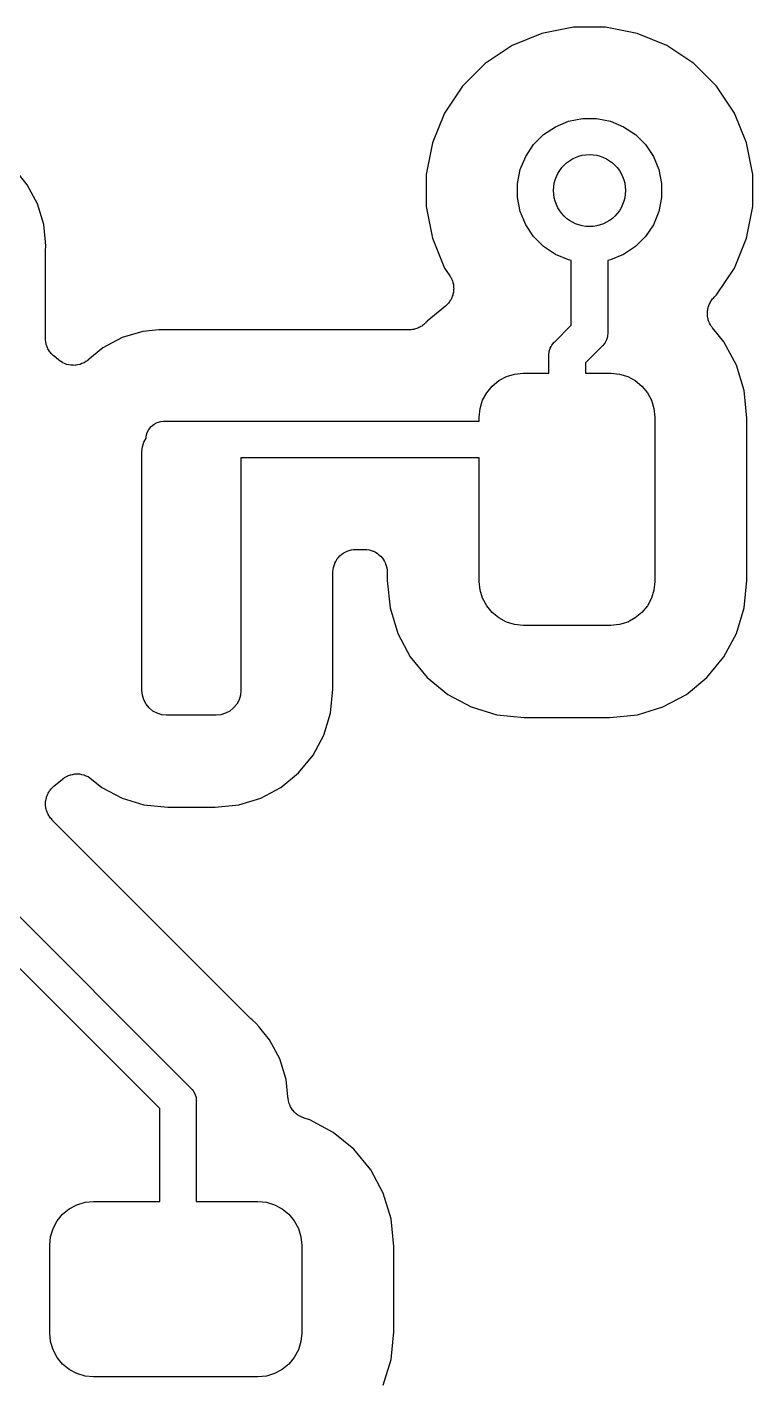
# Model space of a CAD drawing. Extents: x 1.79 to 9.66, y -5.89 to -1.5.
# Drawn here: x 5.9245 to 6.0832, y -2.5831 to -2.2875 of the extents above; entities that cross this region are included whole.
import ezdxf

# ---------------------------------------------------------------- set-up
doc = ezdxf.new("R2010")
doc.units = 0
doc.header["$MEASUREMENT"] = 0
doc.layers.add('BLACK', color=7, linetype='CONTINUOUS')

msp = doc.modelspace()

# ---------------------------------------------------------------- linework, layer by layer
at = {"layer": 'BLACK', "linetype": 'CONTINUOUS'}
for p, q in [((6.04398, -2.28755), (6.03707, -2.28893)), ((6.05102, -2.28755), (6.04398, -2.28755)), ((6.05793, -2.28893), (6.05102, -2.28755)), ((6.03707, -2.28893), (6.03057, -2.29162)), ((6.06443, -2.29162), (6.05793, -2.28893)), ((6.03057, -2.29162), (6.02471, -2.29553)), ((6.07029, -2.29553), (6.06443, -2.29162)), ((6.02471, -2.29553), (6.01973, -2.30051)), ((6.07527, -2.30051), (6.07029, -2.29553)), ((6.01973, -2.30051), (6.01582, -2.30637)), ((6.07918, -2.30637), (6.07527, -2.30051)), ((6.01582, -2.30637), (6.01313, -2.31287)), ((6.04004, -2.30934), (6.04291, -2.30816)), ((6.04291, -2.30816), (6.04595, -2.30755)), ((6.04595, -2.30755), (6.04905, -2.30755)), ((6.04905, -2.30755), (6.05209, -2.30816)), ((6.05209, -2.30816), (6.05496, -2.30934)), ((6.08187, -2.31287), (6.07918, -2.30637)), ((6.03527, -2.31326), (6.03746, -2.31107)), ((6.03746, -2.31107), (6.04004, -2.30934)), ((6.05496, -2.30934), (6.05754, -2.31107)), ((6.05754, -2.31107), (6.05973, -2.31326)), ((6.01313, -2.31287), (6.01175, -2.31978)), ((6.03354, -2.31584), (6.03527, -2.31326)), ((6.05973, -2.31326), (6.06146, -2.31584)), ((6.08325, -2.31978), (6.08187, -2.31287)), ((6.03236, -2.31871), (6.03354, -2.31584)), ((6.06146, -2.31584), (6.06264, -2.31871)), ((5.92455, -2.32202), (5.92291, -2.32002)), ((6.01175, -2.31978), (6.01175, -2.32682)), ((6.03175, -2.32175), (6.03236, -2.31871)), ((6.06264, -2.31871), (6.06325, -2.32175)), ((6.08325, -2.32682), (6.08325, -2.31978)), ((5.92678, -2.32619), (5.92455, -2.32202)), ((6.03175, -2.32485), (6.03175, -2.32175)), ((6.06325, -2.32175), (6.06325, -2.32485)), ((6.03236, -2.32789), (6.03175, -2.32485)), ((6.06325, -2.32485), (6.06264, -2.32789)), ((5.92815, -2.33071), (5.92678, -2.32619)), ((6.01175, -2.32682), (6.01313, -2.33373)), ((6.03354, -2.33076), (6.03236, -2.32789)), ((6.06264, -2.32789), (6.06146, -2.33076)), ((6.08187, -2.33373), (6.08325, -2.32682)), ((5.92852, -2.33448), (5.92815, -2.33071)), ((6.03527, -2.33334), (6.03354, -2.33076)), ((6.06146, -2.33076), (6.05973, -2.33334)), ((5.92862, -2.33542), (5.92852, -2.33448)), ((5.92852, -2.33448), (5.92852, -2.33448)), ((6.01313, -2.33373), (6.01582, -2.34023)), ((6.03746, -2.33553), (6.03527, -2.33334)), ((6.05973, -2.33334), (6.05754, -2.33553)), ((6.07918, -2.34023), (6.08187, -2.33373)), ((5.9285, -2.33677), (5.92852, -2.33656)), ((5.9285, -2.33684), (5.9285, -2.33677)), ((5.9285, -2.35559), (5.9285, -2.33684)), ((5.92852, -2.33635), (5.92862, -2.33542)), ((5.92852, -2.33656), (5.92852, -2.33635)), ((6.04004, -2.33726), (6.03746, -2.33553)), ((6.04291, -2.33844), (6.04004, -2.33726)), ((6.05496, -2.33726), (6.05209, -2.33844)), ((6.05754, -2.33553), (6.05496, -2.33726)), ((6.01582, -2.34023), (6.01696, -2.34194)), ((6.0435, -2.33856), (6.04291, -2.33844)), ((6.0435, -2.35274), (6.0435, -2.33856)), ((6.05209, -2.33844), (6.0515, -2.33856)), ((6.0515, -2.33856), (6.0515, -2.3542)), ((6.07527, -2.34609), (6.07918, -2.34023)), ((6.01696, -2.34194), (6.017, -2.34199)), ((6.017, -2.34199), (6.0171, -2.3422)), ((6.0171, -2.3422), (6.01722, -2.34238)), ((6.01722, -2.34238), (6.01732, -2.34263)), ((6.01732, -2.34263), (6.01745, -2.34286)), ((6.01745, -2.34286), (6.01751, -2.34308)), ((6.01751, -2.34308), (6.01759, -2.34329)), ((6.01759, -2.34329), (6.01764, -2.34355)), ((6.01764, -2.34355), (6.01772, -2.3438)), ((6.0174, -2.34667), (6.01729, -2.34687)), ((6.01748, -2.34642), (6.0174, -2.34667)), ((6.01758, -2.34618), (6.01748, -2.34642)), ((6.01763, -2.34596), (6.01758, -2.34618)), ((6.01769, -2.34574), (6.01763, -2.34596)), ((6.01772, -2.34548), (6.01769, -2.34574)), ((6.01772, -2.3438), (6.01774, -2.34402)), ((6.01778, -2.34522), (6.01772, -2.34548)), ((6.01774, -2.34402), (6.01778, -2.34425)), ((6.01778, -2.34425), (6.01778, -2.34451)), ((6.01778, -2.34451), (6.0178, -2.34477)), ((6.0178, -2.34477), (6.01778, -2.345)), ((6.01778, -2.345), (6.01778, -2.34522)), ((6.07459, -2.3468), (6.07473, -2.34662)), ((6.07473, -2.34662), (6.07527, -2.34609)), ((6.01597, -2.34858), (6.012, -2.35184)), ((6.01613, -2.34842), (6.01597, -2.34858)), ((6.01631, -2.34828), (6.01613, -2.34842)), ((6.01648, -2.34808), (6.01631, -2.34828)), ((6.01666, -2.34789), (6.01648, -2.34808)), ((6.01679, -2.3477), (6.01666, -2.34789)), ((6.01693, -2.34753), (6.01679, -2.3477)), ((6.01706, -2.3473), (6.01693, -2.34753)), ((6.01721, -2.34708), (6.01706, -2.3473)), ((6.01729, -2.34687), (6.01721, -2.34708)), ((6.0733, -2.34961), (6.07335, -2.34939)), ((6.0733, -2.34988), (6.0733, -2.34961)), ((6.07335, -2.34939), (6.07337, -2.34917)), ((6.07337, -2.34917), (6.07344, -2.34892)), ((6.07344, -2.34892), (6.0735, -2.34866)), ((6.0735, -2.34866), (6.07359, -2.34845)), ((6.07359, -2.34845), (6.07365, -2.34824)), ((6.07365, -2.34824), (6.07378, -2.348)), ((6.07378, -2.348), (6.07388, -2.34776)), ((6.07388, -2.34776), (6.07401, -2.34757)), ((6.07401, -2.34757), (6.07411, -2.34738)), ((6.07411, -2.34738), (6.07428, -2.34717)), ((6.07428, -2.34717), (6.07443, -2.34695)), ((6.07443, -2.34695), (6.07459, -2.3468)), ((6.0112, -2.35265), (6.01101, -2.35277)), ((6.01139, -2.35246), (6.0112, -2.35265)), ((6.0116, -2.35229), (6.01139, -2.35246)), ((6.01174, -2.35212), (6.0116, -2.35229)), ((6.01189, -2.35197), (6.01174, -2.35212)), ((6.01194, -2.35191), (6.01189, -2.35197)), ((6.012, -2.35184), (6.01194, -2.35191)), ((6.07327, -2.35014), (6.0733, -2.34988)), ((6.07329, -2.35036), (6.07327, -2.35014)), ((6.07329, -2.35059), (6.07329, -2.35036)), ((6.07334, -2.35085), (6.07329, -2.35059)), ((6.07336, -2.35111), (6.07334, -2.35085)), ((6.07343, -2.35133), (6.07336, -2.35111)), ((6.07347, -2.35155), (6.07343, -2.35133)), ((6.07356, -2.35179), (6.07347, -2.35155)), ((6.07364, -2.35205), (6.07356, -2.35179)), ((6.07375, -2.35225), (6.07364, -2.35205)), ((6.07383, -2.35246), (6.07375, -2.35225)), ((6.07397, -2.35268), (6.07383, -2.35246)), ((5.92852, -2.35581), (5.9285, -2.35559)), ((5.94527, -2.35546), (5.9411, -2.35769)), ((5.9498, -2.35409), (5.94527, -2.35546)), ((5.95332, -2.35374), (5.9498, -2.35409)), ((6.00807, -2.35374), (5.95332, -2.35374)), ((6.00829, -2.35372), (6.00807, -2.35374)), ((6.00851, -2.35372), (6.00829, -2.35372)), ((6.00878, -2.35367), (6.00851, -2.35372)), ((6.00905, -2.35365), (6.00878, -2.35367)), ((6.00926, -2.35358), (6.00905, -2.35365)), ((6.00947, -2.35354), (6.00926, -2.35358)), ((6.00972, -2.35344), (6.00947, -2.35354)), ((6.00998, -2.35336), (6.00972, -2.35344)), ((6.01017, -2.35326), (6.00998, -2.35336)), ((6.01038, -2.35318), (6.01017, -2.35326)), ((6.0106, -2.35303), (6.01038, -2.35318)), ((6.01084, -2.35291), (6.0106, -2.35303)), ((6.01101, -2.35277), (6.01084, -2.35291)), ((6.0399, -2.35634), (6.0435, -2.35274)), ((6.05141, -2.3553), (6.05121, -2.35593)), ((6.05144, -2.35518), (6.05141, -2.3553)), ((6.05147, -2.35494), (6.05144, -2.35518)), ((6.0515, -2.35459), (6.05147, -2.35494)), ((6.0515, -2.3542), (6.05152, -2.35439)), ((6.05152, -2.35439), (6.0515, -2.35459)), ((6.0515, -2.35459), (6.0515, -2.35459)), ((6.0741, -2.35291), (6.07397, -2.35268)), ((6.07424, -2.35309), (6.0741, -2.35291)), ((6.07436, -2.35327), (6.07424, -2.35309)), ((6.0744, -2.35333), (6.07436, -2.35327)), ((6.07688, -2.35634), (6.0744, -2.35333)), ((5.92852, -2.35603), (5.92852, -2.35581)), ((5.92857, -2.35629), (5.92852, -2.35603)), ((5.9286, -2.35656), (5.92857, -2.35629)), ((5.92866, -2.35677), (5.9286, -2.35656)), ((5.9287, -2.35699), (5.92866, -2.35677)), ((5.9288, -2.35724), (5.9287, -2.35699)), ((5.92888, -2.3575), (5.9288, -2.35724)), ((5.92898, -2.35769), (5.92888, -2.3575)), ((5.92906, -2.35789), (5.92898, -2.35769)), ((5.92921, -2.35812), (5.92906, -2.35789)), ((5.92934, -2.35836), (5.92921, -2.35812)), ((5.92947, -2.35853), (5.92934, -2.35836)), ((5.92959, -2.35871), (5.92947, -2.35853)), ((5.9411, -2.35769), (5.93781, -2.36039)), ((6.03857, -2.3593), (6.03865, -2.35852)), ((6.03865, -2.35852), (6.03888, -2.35777)), ((6.03888, -2.35777), (6.03909, -2.35738)), ((6.03909, -2.35738), (6.03925, -2.35707)), ((6.03925, -2.35707), (6.03975, -2.35646)), ((6.03975, -2.35646), (6.0399, -2.35634)), ((6.05019, -2.35736), (6.04659, -2.36096)), ((6.05034, -2.35724), (6.05019, -2.35736)), ((6.05084, -2.35663), (6.05034, -2.35724)), ((6.05121, -2.35593), (6.05084, -2.35663)), ((6.07962, -2.36147), (6.07688, -2.35634)), ((5.92978, -2.35891), (5.92959, -2.35871)), ((5.92995, -2.35911), (5.92978, -2.35891)), ((5.93012, -2.35925), (5.92995, -2.35911)), ((5.93027, -2.35941), (5.93012, -2.35925)), ((5.93033, -2.35946), (5.93027, -2.35941)), ((5.93147, -2.36039), (5.93033, -2.35946)), ((5.93186, -2.36065), (5.93147, -2.36039)), ((5.93224, -2.36091), (5.93186, -2.36065)), ((5.93226, -2.36092), (5.93224, -2.36091)), ((5.93228, -2.36093), (5.93226, -2.36092)), ((5.93271, -2.36111), (5.93228, -2.36093)), ((5.93314, -2.3613), (5.93271, -2.36111)), ((5.93316, -2.3613), (5.93314, -2.3613)), ((5.93318, -2.36131), (5.93316, -2.3613)), ((5.93364, -2.3614), (5.93318, -2.36131)), ((5.9341, -2.3615), (5.93364, -2.3614)), ((5.93412, -2.3615), (5.9341, -2.3615)), ((5.93414, -2.3615), (5.93412, -2.3615)), ((5.93461, -2.3615), (5.93414, -2.3615)), ((5.93507, -2.36151), (5.93461, -2.3615)), ((5.93509, -2.3615), (5.93507, -2.36151)), ((5.93511, -2.3615), (5.93509, -2.3615)), ((5.93557, -2.36141), (5.93511, -2.3615)), ((5.93603, -2.36133), (5.93557, -2.36141)), ((5.93605, -2.36132), (5.93603, -2.36133)), ((5.93607, -2.36132), (5.93605, -2.36132)), ((5.9365, -2.36114), (5.93607, -2.36132)), ((5.93694, -2.36097), (5.9365, -2.36114)), ((5.93695, -2.36095), (5.93694, -2.36097)), ((5.93697, -2.36095), (5.93695, -2.36095)), ((5.93737, -2.36069), (5.93697, -2.36095)), ((5.93776, -2.36043), (5.93737, -2.36069)), ((5.93779, -2.36041), (5.93776, -2.36043)), ((5.93781, -2.36039), (5.93779, -2.36041)), ((5.93779, -2.36041), (5.93779, -2.36041)), ((5.93779, -2.36041), (5.93779, -2.36041)), ((6.03859, -2.3595), (6.03857, -2.3593)), ((6.03859, -2.36324), (6.03859, -2.3595)), ((6.04659, -2.36096), (6.04659, -2.36324)), ((6.08131, -2.36704), (6.07962, -2.36147)), ((6.02766, -2.36486), (6.02932, -2.36397)), ((6.02932, -2.36397), (6.03112, -2.36343)), ((6.03112, -2.36343), (6.03299, -2.36324)), ((6.03299, -2.36324), (6.03859, -2.36324)), ((6.04659, -2.36324), (6.05219, -2.36324)), ((6.05219, -2.36324), (6.05406, -2.36343)), ((6.05406, -2.36343), (6.05586, -2.36397)), ((6.05586, -2.36397), (6.05752, -2.36486)), ((6.02501, -2.36751), (6.02621, -2.36605)), ((6.02621, -2.36605), (6.02766, -2.36486)), ((6.05752, -2.36486), (6.05897, -2.36605)), ((6.05897, -2.36605), (6.06017, -2.36751)), ((6.0819, -2.37308), (6.08131, -2.36704)), ((6.02358, -2.37097), (6.02413, -2.36916)), ((6.02413, -2.36916), (6.02501, -2.36751)), ((6.06017, -2.36751), (6.06105, -2.36916)), ((6.06105, -2.36916), (6.0616, -2.37097)), ((6.0234, -2.37284), (6.02358, -2.37097)), ((6.0234, -2.37374), (6.0234, -2.37284)), ((6.0616, -2.37097), (6.06178, -2.37284)), ((6.06178, -2.37284), (6.06178, -2.40876)), ((6.0819, -2.40852), (6.0819, -2.37308)), ((5.95056, -2.37696), (5.95079, -2.3762)), ((5.95079, -2.3762), (5.95116, -2.37551)), ((5.95116, -2.37551), (5.95166, -2.3749)), ((5.95166, -2.3749), (5.95227, -2.3744)), ((5.95227, -2.3744), (5.95296, -2.37403)), ((5.95296, -2.37403), (5.95372, -2.3738)), ((5.95372, -2.3738), (5.9543, -2.37374)), ((5.9543, -2.37374), (6.0234, -2.37374)), ((5.94971, -2.37936), (5.95002, -2.37834)), ((5.95002, -2.37834), (5.95051, -2.37742)), ((5.95051, -2.37742), (5.95056, -2.37696)), ((5.94961, -2.38041), (5.94971, -2.37936)), ((5.94961, -2.43258), (5.94961, -2.38041)), ((6.0234, -2.38174), (5.97126, -2.38174)), ((5.97126, -2.38174), (5.97126, -2.43258)), ((6.0234, -2.40876), (6.0234, -2.38174)), ((5.99288, -2.40317), (5.99325, -2.40287)), ((5.99325, -2.40287), (5.99361, -2.40258)), ((5.99361, -2.40258), (5.99363, -2.40257)), ((5.99363, -2.40257), (5.99364, -2.40256)), ((5.99364, -2.40256), (5.99406, -2.40234)), ((5.99406, -2.40234), (5.99448, -2.40212)), ((5.99448, -2.40212), (5.99449, -2.40211)), ((5.99449, -2.40211), (5.99451, -2.40211)), ((5.99451, -2.40211), (5.99496, -2.40197)), ((5.99496, -2.40197), (5.99541, -2.40184)), ((5.99541, -2.40184), (5.99543, -2.40183)), ((5.99543, -2.40183), (5.99544, -2.40183)), ((5.99544, -2.40183), (5.99591, -2.40179)), ((5.99591, -2.40179), (5.99638, -2.40174)), ((5.99638, -2.40174), (5.99828, -2.40174)), ((5.99828, -2.40174), (5.99831, -2.40174)), ((5.99831, -2.40174), (5.99831, -2.40174)), ((5.99831, -2.40174), (5.99831, -2.40174)), ((5.99831, -2.40174), (5.99835, -2.40174)), ((5.99835, -2.40174), (5.99882, -2.40179)), ((5.99882, -2.40179), (5.99928, -2.40184)), ((5.99928, -2.40184), (5.9993, -2.40185)), ((5.9993, -2.40185), (5.99932, -2.40185)), ((5.99932, -2.40185), (5.99976, -2.40199)), ((5.99976, -2.40199), (6.00021, -2.40213)), ((6.00021, -2.40213), (6.00023, -2.40214)), ((6.00023, -2.40214), (6.00025, -2.40215)), ((6.00025, -2.40215), (6.00066, -2.40237)), ((6.00066, -2.40237), (6.00107, -2.4026)), ((6.00107, -2.4026), (6.00109, -2.40261)), ((6.00109, -2.40261), (6.0011, -2.40262)), ((6.0011, -2.40262), (6.00146, -2.40292)), ((5.99143, -2.4062), (5.99148, -2.40574)), ((5.99148, -2.40574), (5.99149, -2.40572)), ((5.99149, -2.4057), (5.99163, -2.40525)), ((5.99149, -2.40572), (5.99149, -2.4057)), ((5.99163, -2.40525), (5.99177, -2.4048)), ((5.99177, -2.4048), (5.99178, -2.40479)), ((5.99178, -2.40479), (5.99179, -2.40477)), ((5.99179, -2.40477), (5.99201, -2.40436)), ((5.99201, -2.40436), (5.99224, -2.40394)), ((5.99224, -2.40394), (5.99225, -2.40393)), ((5.99225, -2.40393), (5.99226, -2.40392)), ((5.99226, -2.40392), (5.99256, -2.40356)), ((5.99256, -2.40356), (5.99286, -2.40319)), ((5.99286, -2.40319), (5.99287, -2.40318)), ((5.99287, -2.40318), (5.99288, -2.40317)), ((6.00146, -2.40292), (6.00182, -2.40322)), ((6.00182, -2.40322), (6.00184, -2.40323)), ((6.00184, -2.40323), (6.00185, -2.40324)), ((6.00185, -2.40324), (6.00214, -2.40361)), ((6.00214, -2.40361), (6.00244, -2.40397)), ((6.00244, -2.40397), (6.00245, -2.40399)), ((6.00245, -2.40399), (6.00246, -2.404)), ((6.00246, -2.404), (6.00268, -2.40442)), ((6.00268, -2.40442), (6.0029, -2.40484)), ((6.0029, -2.40484), (6.0029, -2.40485)), ((6.0029, -2.40485), (6.00291, -2.40487)), ((6.00291, -2.40487), (6.00305, -2.40532)), ((6.00305, -2.40532), (6.00318, -2.40577)), ((6.00318, -2.40577), (6.00318, -2.40579)), ((6.00318, -2.40579), (6.00319, -2.4058)), ((6.00319, -2.4058), (6.00323, -2.40627)), ((5.99138, -2.40667), (5.99143, -2.4062)), ((5.99138, -2.4067), (5.99138, -2.40667)), ((5.99138, -2.40671), (5.99138, -2.4067)), ((5.99138, -2.40674), (5.99138, -2.40671)), ((5.99138, -2.40671), (5.99138, -2.40671)), ((5.99138, -2.43233), (5.99138, -2.40674)), ((6.00323, -2.40627), (6.00328, -2.40674)), ((6.00328, -2.40674), (6.00328, -2.40852)), ((6.00328, -2.40852), (6.00387, -2.41456)), ((6.02358, -2.41063), (6.0234, -2.40876)), ((6.06178, -2.40876), (6.0616, -2.41063)), ((6.08131, -2.41456), (6.0819, -2.40852)), ((6.02413, -2.41243), (6.02358, -2.41063)), ((6.0616, -2.41063), (6.06105, -2.41243)), ((6.00387, -2.41456), (6.00556, -2.42013)), ((6.02501, -2.41409), (6.02413, -2.41243)), ((6.02621, -2.41555), (6.02501, -2.41409)), ((6.06017, -2.41409), (6.05897, -2.41555)), ((6.06105, -2.41243), (6.06017, -2.41409)), ((6.07962, -2.42013), (6.08131, -2.41456)), ((6.02766, -2.41674), (6.02621, -2.41555)), ((6.02932, -2.41763), (6.02766, -2.41674)), ((6.03112, -2.41817), (6.02932, -2.41763)), ((6.05586, -2.41763), (6.05406, -2.41817)), ((6.05752, -2.41674), (6.05586, -2.41763)), ((6.05897, -2.41555), (6.05752, -2.41674)), ((6.00556, -2.42013), (6.00831, -2.42526)), ((6.03299, -2.41836), (6.03112, -2.41817)), ((6.05219, -2.41836), (6.03299, -2.41836)), ((6.05406, -2.41817), (6.05219, -2.41836)), ((6.07688, -2.42526), (6.07962, -2.42013)), ((6.00831, -2.42526), (6.012, -2.42976)), ((6.07318, -2.42976), (6.07688, -2.42526)), ((5.99087, -2.43756), (5.99138, -2.43233)), ((6.012, -2.42976), (6.0165, -2.43345)), ((6.06868, -2.43345), (6.07318, -2.42976)), ((5.94971, -2.43363), (5.94961, -2.43258)), ((5.95002, -2.43465), (5.94971, -2.43363)), ((5.95052, -2.43559), (5.95002, -2.43465)), ((5.97085, -2.43465), (5.97035, -2.43559)), ((5.97116, -2.43363), (5.97085, -2.43465)), ((5.97126, -2.43258), (5.97116, -2.43363)), ((6.0165, -2.43345), (6.02163, -2.4362)), ((6.06355, -2.4362), (6.06868, -2.43345)), ((5.95119, -2.43641), (5.95052, -2.43559)), ((5.95201, -2.43708), (5.95119, -2.43641)), ((5.95295, -2.43758), (5.95201, -2.43708)), ((5.95396, -2.43789), (5.95295, -2.43758)), ((5.95502, -2.43799), (5.95396, -2.43789)), ((5.96585, -2.43799), (5.95502, -2.43799)), ((5.9669, -2.43789), (5.96585, -2.43799)), ((5.96792, -2.43758), (5.9669, -2.43789)), ((5.96885, -2.43708), (5.96792, -2.43758)), ((5.96967, -2.43641), (5.96885, -2.43708)), ((5.97035, -2.43559), (5.96967, -2.43641)), ((5.98941, -2.44234), (5.99087, -2.43756)), ((6.02163, -2.4362), (6.0272, -2.43789)), ((6.0272, -2.43789), (6.03324, -2.43848)), ((6.05194, -2.43848), (6.05798, -2.43789)), ((6.05798, -2.43789), (6.06355, -2.4362)), ((6.03324, -2.43848), (6.05194, -2.43848)), ((5.98706, -2.44675), (5.98941, -2.44234)), ((5.98388, -2.45062), (5.98706, -2.44675)), ((5.93036, -2.45351), (5.93226, -2.45195)), ((5.93226, -2.45195), (5.93228, -2.45193)), ((5.93228, -2.45193), (5.93228, -2.45193)), ((5.93228, -2.45193), (5.93229, -2.45193)), ((5.93229, -2.45193), (5.93232, -2.45191)), ((5.93232, -2.45191), (5.93271, -2.45165)), ((5.93271, -2.45165), (5.9331, -2.45139)), ((5.9331, -2.45139), (5.93312, -2.45139)), ((5.93312, -2.45139), (5.93313, -2.45137)), ((5.93313, -2.45137), (5.93357, -2.4512)), ((5.93357, -2.4512), (5.934, -2.45102)), ((5.934, -2.45102), (5.93402, -2.45102)), ((5.93402, -2.45102), (5.93404, -2.45101)), ((5.93404, -2.45101), (5.9345, -2.45093)), ((5.9345, -2.45093), (5.93496, -2.45084)), ((5.93496, -2.45084), (5.93498, -2.45084)), ((5.93498, -2.45084), (5.935, -2.45083)), ((5.935, -2.45083), (5.93546, -2.45084)), ((5.93546, -2.45084), (5.93594, -2.45084)), ((5.93594, -2.45084), (5.93596, -2.45084)), ((5.93596, -2.45084), (5.93598, -2.45084)), ((5.93598, -2.45084), (5.93643, -2.45094)), ((5.93643, -2.45094), (5.93689, -2.45103)), ((5.93689, -2.45103), (5.93691, -2.45104)), ((5.93691, -2.45104), (5.93693, -2.45104)), ((5.93693, -2.45104), (5.93736, -2.45123)), ((5.93736, -2.45123), (5.93779, -2.45141)), ((5.93779, -2.45141), (5.93781, -2.45142)), ((5.93781, -2.45142), (5.93783, -2.45143)), ((5.93783, -2.45143), (5.93822, -2.45169)), ((5.93822, -2.45169), (5.93861, -2.45195)), ((5.93861, -2.45195), (5.94085, -2.45379)), ((5.98002, -2.45379), (5.98388, -2.45062)), ((5.92871, -2.45613), (5.92875, -2.45591)), ((5.92875, -2.45591), (5.92885, -2.45567)), ((5.92885, -2.45567), (5.92893, -2.45542)), ((5.92893, -2.45542), (5.92904, -2.45522)), ((5.92904, -2.45522), (5.92913, -2.45501)), ((5.92913, -2.45501), (5.92927, -2.45479)), ((5.92927, -2.45479), (5.9294, -2.45456)), ((5.9294, -2.45456), (5.92954, -2.45439)), ((5.92954, -2.45439), (5.92967, -2.4542)), ((5.92967, -2.4542), (5.92986, -2.45401)), ((5.92986, -2.45401), (5.93002, -2.45381)), ((5.93002, -2.45381), (5.9302, -2.45367)), ((5.9302, -2.45367), (5.93036, -2.45351)), ((5.94085, -2.45379), (5.94526, -2.45615)), ((5.97561, -2.45615), (5.98002, -2.45379)), ((5.92853, -2.45732), (5.92856, -2.45709)), ((5.92856, -2.45758), (5.92853, -2.45732)), ((5.92856, -2.45687), (5.92861, -2.45661)), ((5.92856, -2.45709), (5.92856, -2.45687)), ((5.92856, -2.45784), (5.92856, -2.45758)), ((5.9286, -2.45807), (5.92856, -2.45784)), ((5.92862, -2.45829), (5.9286, -2.45807)), ((5.92861, -2.45661), (5.92864, -2.45635)), ((5.92869, -2.45854), (5.92862, -2.45829)), ((5.92864, -2.45635), (5.92871, -2.45613)), ((5.92874, -2.4588), (5.92869, -2.45854)), ((5.92883, -2.45901), (5.92874, -2.4588)), ((5.92889, -2.45923), (5.92883, -2.45901)), ((5.94526, -2.45615), (5.95004, -2.4576)), ((5.95004, -2.4576), (5.95527, -2.45811)), ((5.95527, -2.45811), (5.9656, -2.45811)), ((5.9656, -2.45811), (5.97082, -2.4576)), ((5.97082, -2.4576), (5.97561, -2.45615)), ((5.92901, -2.45946), (5.92889, -2.45923)), ((5.92911, -2.4597), (5.92901, -2.45946)), ((5.92924, -2.45989), (5.92911, -2.4597)), ((5.92934, -2.4601), (5.92924, -2.45989)), ((5.9295, -2.4603), (5.92934, -2.4601)), ((5.92965, -2.46052), (5.9295, -2.4603)), ((5.92981, -2.46068), (5.92965, -2.46052)), ((5.92995, -2.46086), (5.92981, -2.46068)), ((5.93, -2.46091), (5.92995, -2.46086)), ((5.97346, -2.50437), (5.93, -2.46091)), ((5.9085, -2.46769), (5.96019, -2.51938)), ((5.9535, -2.52401), (5.90181, -2.47232)), ((5.97363, -2.50451), (5.97346, -2.50437)), ((5.97377, -2.50466), (5.97363, -2.50451)), ((5.97383, -2.5047), (5.97377, -2.50466)), ((5.97455, -2.5053), (5.97383, -2.5047)), ((5.97515, -2.50602), (5.97455, -2.5053)), ((5.97538, -2.50631), (5.97515, -2.50602)), ((5.97515, -2.50602), (5.97515, -2.50602)), ((5.97755, -2.50895), (5.97538, -2.50631)), ((5.97538, -2.50631), (5.97538, -2.50631)), ((5.97978, -2.51312), (5.97755, -2.50895)), ((5.98115, -2.51765), (5.97978, -2.51312)), ((5.98152, -2.52141), (5.98115, -2.51765)), ((5.96019, -2.51938), (5.96034, -2.51951)), ((5.96034, -2.51951), (5.96047, -2.51966)), ((5.96047, -2.51966), (5.96047, -2.51966)), ((5.96047, -2.51966), (5.96061, -2.51983)), ((5.96061, -2.51983), (5.96084, -2.52012)), ((5.96084, -2.52012), (5.96119, -2.52077)), ((5.96119, -2.52077), (5.96121, -2.52081)), ((5.96121, -2.52081), (5.96144, -2.52156)), ((5.9535, -2.54429), (5.9535, -2.52401)), ((5.96144, -2.52156), (5.96144, -2.52157)), ((5.96144, -2.52157), (5.9615, -2.52215)), ((5.9615, -2.52215), (5.9615, -2.52216)), ((5.9615, -2.52216), (5.96152, -2.52235)), ((5.96152, -2.52235), (5.9615, -2.52255)), ((5.9615, -2.52255), (5.9615, -2.54429)), ((5.98152, -2.52142), (5.98152, -2.52141)), ((5.98156, -2.52178), (5.98152, -2.52142)), ((5.98165, -2.52224), (5.98156, -2.52178)), ((5.98174, -2.5227), (5.98165, -2.52224)), ((5.98175, -2.52272), (5.98174, -2.5227)), ((5.98175, -2.52274), (5.98175, -2.52272)), ((5.98193, -2.52316), (5.98175, -2.52274)), ((5.9821, -2.5236), (5.98193, -2.52316)), ((5.98211, -2.52362), (5.9821, -2.5236)), ((5.98212, -2.52364), (5.98211, -2.52362)), ((5.98238, -2.52403), (5.98212, -2.52364)), ((5.98264, -2.52442), (5.98238, -2.52403)), ((5.98265, -2.52443), (5.98264, -2.52442)), ((5.98266, -2.52445), (5.98265, -2.52443)), ((5.98299, -2.52478), (5.98266, -2.52445)), ((5.98332, -2.52512), (5.98299, -2.52478)), ((5.98334, -2.52513), (5.98332, -2.52512)), ((5.98335, -2.52514), (5.98334, -2.52513)), ((5.98374, -2.52541), (5.98335, -2.52514)), ((5.98412, -2.52567), (5.98374, -2.52541)), ((5.98414, -2.52568), (5.98412, -2.52567)), ((5.98416, -2.52569), (5.98414, -2.52568)), ((5.98459, -2.52587), (5.98416, -2.52569)), ((5.98502, -2.52605), (5.98459, -2.52587)), ((5.98506, -2.52607), (5.98502, -2.52605)), ((5.98508, -2.52608), (5.98506, -2.52607)), ((5.98506, -2.52607), (5.98506, -2.52607)), ((5.98506, -2.52607), (5.98506, -2.52607)), ((5.98633, -2.52645), (5.98508, -2.52608)), ((5.99146, -2.5292), (5.98633, -2.52645)), ((5.99596, -2.53289), (5.99146, -2.5292)), ((5.99965, -2.53739), (5.99596, -2.53289)), ((6.0024, -2.54252), (5.99965, -2.53739)), ((5.93537, -2.54502), (5.93717, -2.54447)), ((5.93717, -2.54447), (5.93904, -2.54429)), ((5.93904, -2.54429), (5.9535, -2.54429)), ((5.9615, -2.54429), (5.97496, -2.54429)), ((5.97496, -2.54429), (5.97683, -2.54447)), ((5.97683, -2.54447), (5.97863, -2.54502)), ((6.00409, -2.54809), (6.0024, -2.54252)), ((5.93106, -2.54855), (5.93225, -2.5471)), ((5.93225, -2.5471), (5.93371, -2.54591)), ((5.93371, -2.54591), (5.93537, -2.54502)), ((5.97863, -2.54502), (5.98029, -2.54591)), ((5.98029, -2.54591), (5.98175, -2.5471)), ((5.98175, -2.5471), (5.98294, -2.54855)), ((5.92963, -2.55201), (5.93017, -2.55021)), ((5.93017, -2.55021), (5.93106, -2.54855)), ((5.98294, -2.54855), (5.98383, -2.55021)), ((5.98383, -2.55021), (5.98437, -2.55201)), ((6.00468, -2.55413), (6.00409, -2.54809)), ((5.92944, -2.55388), (5.92963, -2.55201)), ((5.98437, -2.55201), (5.98456, -2.55388)), ((5.92944, -2.57308), (5.92944, -2.55388)), ((5.98456, -2.55388), (5.98456, -2.57308)), ((6.00468, -2.57283), (6.00468, -2.55413)), ((5.92963, -2.57495), (5.92944, -2.57308)), ((5.98456, -2.57308), (5.98437, -2.57495)), ((6.00409, -2.57887), (6.00468, -2.57283)), ((5.93017, -2.57675), (5.92963, -2.57495)), ((5.93106, -2.57841), (5.93017, -2.57675)), ((5.98383, -2.57675), (5.98294, -2.57841)), ((5.98437, -2.57495), (5.98383, -2.57675)), ((5.93225, -2.57986), (5.93106, -2.57841)), ((5.93371, -2.58106), (5.93225, -2.57986)), ((5.98175, -2.57986), (5.98029, -2.58106)), ((5.98294, -2.57841), (5.98175, -2.57986)), ((6.0024, -2.58444), (6.00409, -2.57887)), ((5.93537, -2.58194), (5.93371, -2.58106)), ((5.93717, -2.58249), (5.93537, -2.58194)), ((5.93904, -2.58267), (5.93717, -2.58249)), ((5.97496, -2.58267), (5.93904, -2.58267)), ((5.97683, -2.58249), (5.97496, -2.58267)), ((5.97863, -2.58194), (5.97683, -2.58249)), ((5.98029, -2.58106), (5.97863, -2.58194))]:
    msp.add_line(p, q, dxfattribs=at)
at = {"layer": 'BLACK'}
msp.add_circle((6.0475, -2.3233), 0.00787, dxfattribs=at)

doc.saveas('drawing.dxf')
